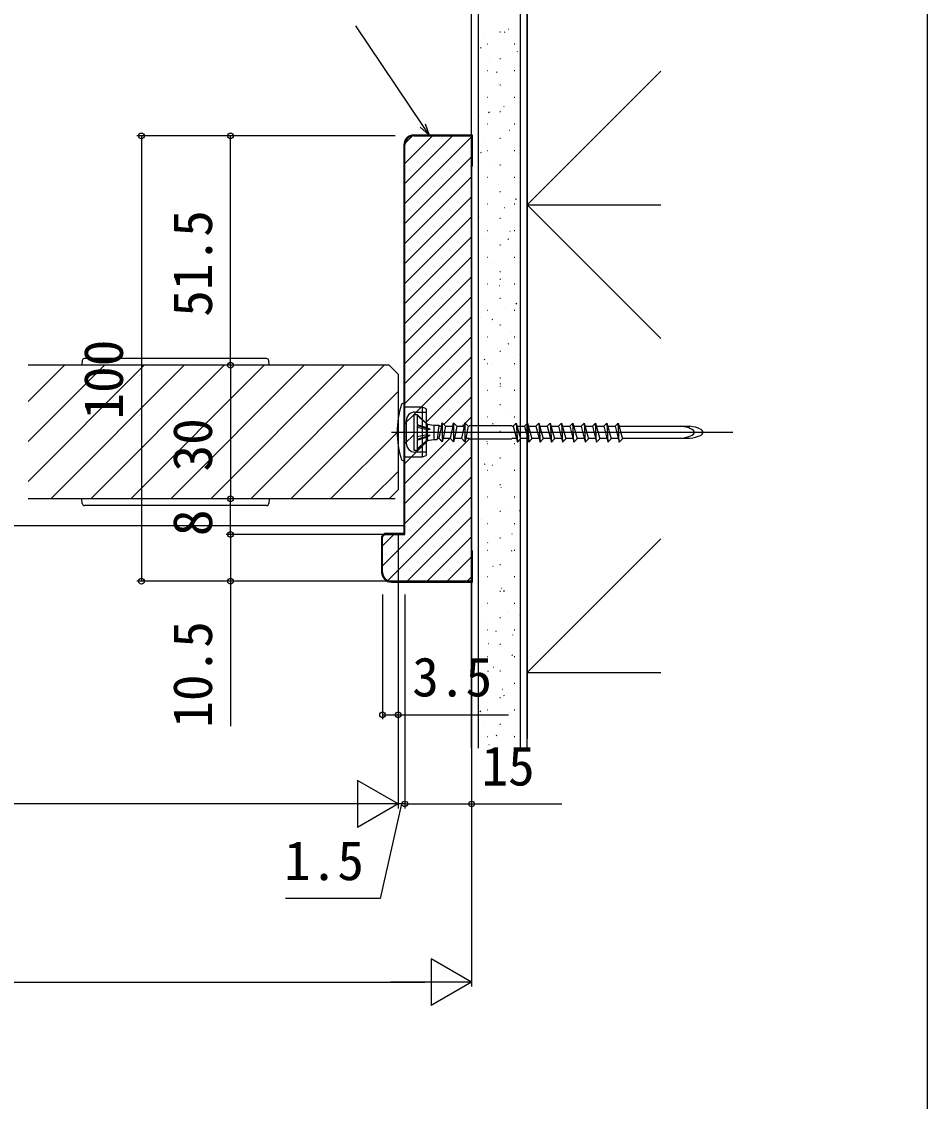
# Model space of a CAD drawing. Units: millimetres, scale not verified. Extents: x -525 to 525, y -784 to 780.
# Drawn here: x 321.6 to 525, y -1.9 to 240.5 of the extents above; entities that cross this region are included whole.
import ezdxf
from ezdxf.enums import TextEntityAlignment as Align

# ---------------------------------------------------------------- set-up
doc = ezdxf.new("R2010")
doc.units = ezdxf.units.MM
doc.header["$LTSCALE"] = 4
for name, color, linetype in [('0-4_YKK_12', 2, 'Continuous'), ('0-5_YKK_13', 4, 'Continuous'), ('0-7_YKK_D', 6, 'Continuous'), ('0-8_YKK_ZWAK', 7, 'Continuous'), ('0-9_YSS_K', 3, 'Continuous'), ('0-A_YSS_KE', 3, 'Continuous')]:
    doc.layers.add(name, color=color, linetype=linetype)
doc.styles.add('ＭＳ ゴシック', font='')
doc.styles.get('ＭＳ ゴシック').set_extended_font_data('MS Gothic')

msp = doc.modelspace()

# ---------------------------------------------------------------- linework, layer by layer
at = {"layer": '0-4_YKK_12'}
for p, q in [((404.148, 163.341), (323.073, 163.341)), ((323.073, 155.222), (331.192, 163.341)), ((323.073, 146.242), (340.172, 163.341)), ((323.073, 137.262), (349.152, 163.341)), ((328.132, 133.341), (358.132, 163.341)), ((337.113, 133.341), (367.113, 163.341)), ((346.093, 133.341), (376.093, 163.341)), ((355.073, 133.341), (385.073, 163.341)), ((364.053, 133.341), (394.053, 163.341)), ((373.034, 133.341), (403.034, 163.341)), ((404.148, 163.341), (406.148, 161.341)), ((404.148, 163.341), (406.148, 161.341)), ((406.148, 161.341), (406.148, 135.341)), ((382.014, 133.341), (406.148, 157.476)), ((390.994, 133.341), (406.148, 148.495)), ((399.974, 133.341), (406.148, 139.515)), ((404.148, 133.341), (406.148, 135.341)), ((404.148, 133.341), (406.148, 135.341)), ((404.148, 133.341), (323.073, 133.341)), ((103.323, 127.338), (407.448, 127.338))]:
    msp.add_line(p, q, dxfattribs=at)
at = {"layer": '0-5_YKK_13'}
for p, q in [((335.211, 164.372), (335.148, 163.341)), ((376.586, 164.841), (335.71, 164.841)), ((377.148, 163.341), (377.085, 164.372)), ((407.448, 154.741), (407.168, 154.741)), ((407.448, 154.741), (407.448, 141.941)), ((411.648, 153.941), (407.448, 153.941)), ((409.948, 152.841), (412.448, 152.841)), ((412.448, 153.591), (411.648, 153.941)), ((411.648, 142.741), (411.648, 153.941)), ((412.448, 153.591), (412.448, 143.091)), ((407.948, 150.841), (407.948, 145.841)), ((409.648, 152.281), (409.648, 144.281)), ((409.648, 152.281), (410.448, 152.281)), ((410.448, 152.281), (410.448, 150.017)), ((412.873, 149.856), (410.448, 152.281)), ((412.873, 149.856), (410.448, 152.04)), ((415.867, 149.631), (416.068, 150.381)), ((416.818, 149.631), (416.068, 150.381)), ((416.068, 150.381), (416.068, 146.181)), ((418.407, 149.631), (418.608, 150.381)), ((419.358, 149.631), (418.608, 150.381)), ((418.608, 150.381), (418.608, 146.181)), ((420.947, 149.631), (421.148, 150.381)), ((421.898, 149.631), (421.148, 150.381)), ((421.148, 150.381), (421.148, 146.181)), ((431.988, 149.631), (432.688, 150.331)), ((432.688, 150.331), (433.633, 146.806)), ((432.688, 150.331), (432.933, 146.106)), ((434.528, 149.631), (435.228, 150.331)), ((435.228, 150.331), (435.473, 146.106)), ((437.068, 149.631), (437.768, 150.331)), ((437.768, 150.331), (438.713, 146.806)), ((437.768, 150.331), (438.013, 146.106)), ((439.608, 149.631), (440.308, 150.331)), ((440.308, 150.331), (441.253, 146.806)), ((440.308, 150.331), (440.553, 146.106)), ((442.148, 149.631), (442.848, 150.331)), ((442.848, 150.331), (443.793, 146.806)), ((442.848, 150.331), (443.093, 146.106)), ((444.688, 149.631), (445.388, 150.331)), ((445.388, 150.331), (446.333, 146.806)), ((445.633, 146.106), (445.388, 150.331)), ((447.228, 149.631), (447.928, 150.331)), ((447.928, 150.331), (448.873, 146.806)), ((447.928, 150.331), (448.173, 146.106)), ((449.768, 149.631), (450.468, 150.331)), ((450.468, 150.331), (451.413, 146.806)), ((450.713, 146.106), (450.468, 150.331)), ((452.308, 149.631), (453.008, 150.331)), ((453.008, 150.331), (453.953, 146.806)), ((453.008, 150.331), (453.253, 146.106)), ((454.848, 149.631), (455.548, 150.331)), ((455.548, 150.331), (456.493, 146.806)), ((455.793, 146.106), (455.548, 150.331)), ((404.648, 148.341), (481.301, 148.341)), ((410.448, 150.017), (412.648, 149.261)), ((410.448, 149.787), (410.448, 146.776)), ((410.448, 149.787), (413.36, 148.954)), ((412.648, 148.839), (410.448, 149.33)), ((412.648, 150.081), (412.648, 149.261)), ((412.648, 150.081), (414.148, 149.856)), ((412.648, 149.261), (413.36, 148.954)), ((412.648, 148.839), (413.36, 148.954)), ((412.648, 148.839), (412.648, 147.724)), ((412.648, 148.839), (412.648, 147.703)), ((414.148, 149.856), (414.148, 146.706)), ((414.148, 149.856), (415.307, 149.856)), ((415.307, 149.856), (414.919, 146.706)), ((415.528, 149.631), (415.303, 149.856)), ((415.867, 149.631), (415.318, 146.931)), ((415.528, 149.631), (415.867, 149.631)), ((416.818, 149.631), (416.269, 146.931)), ((416.818, 149.631), (418.407, 149.631)), ((418.407, 149.631), (417.858, 146.931)), ((419.358, 149.631), (418.809, 146.931)), ((419.358, 149.631), (420.947, 149.631)), ((420.947, 149.631), (420.398, 146.931)), ((421.898, 149.631), (421.349, 146.931)), ((421.898, 149.631), (422.023, 149.631)), ((422.023, 149.631), (422.148, 149.756)), ((431.648, 149.756), (422.148, 149.756)), ((431.773, 149.631), (431.648, 149.756)), ((431.773, 149.631), (431.988, 149.631)), ((431.988, 149.631), (432.933, 146.106)), ((432.876, 149.631), (434.528, 149.631)), ((434.528, 149.631), (435.473, 146.106)), ((435.448, 149.631), (437.068, 149.631)), ((437.068, 149.631), (438.013, 146.106)), ((437.988, 149.631), (439.608, 149.631)), ((439.608, 149.631), (440.553, 146.106)), ((440.528, 149.631), (442.148, 149.631)), ((442.148, 149.631), (443.093, 146.106)), ((443.068, 149.631), (444.688, 149.631)), ((444.688, 149.631), (445.633, 146.106)), ((445.608, 149.631), (447.228, 149.631)), ((447.228, 149.631), (448.173, 146.106)), ((448.148, 149.631), (449.768, 149.631)), ((449.768, 149.631), (450.713, 146.106)), ((450.688, 149.631), (452.308, 149.631)), ((452.308, 149.631), (453.253, 146.106)), ((453.228, 149.631), (454.848, 149.631)), ((454.848, 149.631), (455.793, 146.106)), ((455.736, 149.631), (471.663, 149.631)), ((412.648, 147.724), (410.448, 147.232)), ((410.448, 146.776), (413.36, 147.609)), ((410.448, 146.545), (412.648, 147.301)), ((412.873, 146.706), (410.448, 144.281)), ((412.873, 146.706), (410.448, 144.523)), ((410.448, 146.545), (410.448, 144.281)), ((412.648, 147.724), (413.36, 147.609)), ((412.648, 147.301), (413.36, 147.609)), ((412.648, 147.301), (412.648, 146.481)), ((412.648, 146.481), (414.148, 146.706)), ((414.148, 146.706), (414.919, 146.706)), ((414.979, 146.931), (414.919, 146.706)), ((414.979, 146.931), (415.318, 146.931)), ((415.318, 146.931), (416.068, 146.181)), ((416.269, 146.931), (416.068, 146.181)), ((416.269, 146.931), (417.858, 146.931)), ((417.858, 146.931), (418.608, 146.181)), ((418.809, 146.931), (418.608, 146.181)), ((418.809, 146.931), (420.398, 146.931)), ((420.398, 146.931), (421.148, 146.181)), ((421.349, 146.931), (421.148, 146.181)), ((421.349, 146.931), (422.023, 146.931)), ((422.023, 146.931), (422.148, 146.806)), ((422.148, 146.806), (431.648, 146.806)), ((431.773, 146.931), (431.648, 146.806)), ((431.773, 146.931), (432.712, 146.931)), ((433.633, 146.806), (432.933, 146.106)), ((433.599, 146.931), (435.252, 146.931)), ((436.139, 146.931), (437.792, 146.931)), ((438.713, 146.806), (438.013, 146.106)), ((438.679, 146.931), (440.332, 146.931)), ((441.253, 146.806), (440.553, 146.106)), ((441.219, 146.931), (442.872, 146.931)), ((443.793, 146.806), (443.093, 146.106)), ((443.759, 146.931), (445.412, 146.931)), ((446.333, 146.806), (445.633, 146.106)), ((446.299, 146.931), (447.952, 146.931)), ((448.873, 146.806), (448.173, 146.106)), ((448.839, 146.931), (450.492, 146.931)), ((451.413, 146.806), (450.713, 146.106)), ((451.379, 146.931), (453.032, 146.931)), ((453.953, 146.806), (453.253, 146.106)), ((453.919, 146.931), (455.572, 146.931)), ((456.493, 146.806), (455.793, 146.106)), ((456.459, 146.931), (471.663, 146.931)), ((409.648, 144.281), (410.448, 144.281)), ((412.448, 143.841), (409.948, 143.841)), ((411.648, 142.741), (412.448, 143.091)), ((407.168, 141.941), (407.448, 141.941)), ((407.448, 142.741), (411.648, 142.741)), ((335.211, 132.311), (335.148, 133.341)), ((376.586, 131.841), (335.71, 131.841)), ((377.148, 133.341), (377.085, 132.311))]:
    msp.add_line(p, q, dxfattribs=at)
msp.add_lwpolyline([(435.228, 150.331), (436.173, 146.806), (435.473, 146.106)], dxfattribs=at)
for centre, radius, start, end in [((335.71, 164.341), 0.5, 90, 176.5), ((376.586, 164.341), 0.5, 3.5, 90), ((426.928, 148.341), 20.98, 162.8442, 197.1558), ((407.168, 154.441), 0.3, 90, 162.8442), ((409.948, 150.841), 2, 90, 180), ((409.948, 145.841), 2, 180, 270), ((407.168, 142.241), 0.3, 197.1558, 270), ((335.71, 132.341), 0.5, 183.5, 270), ((376.586, 132.341), 0.5, 270, 356.5)]:
    msp.add_arc(centre, radius, start, end, dxfattribs=at)
for centre in [(467.648, 148.281), (469.648, 148.281)]:
    msp.add_ellipse(centre, major_axis=(5, 0), ratio=0.295, start_param=5.1270468, end_param=7.4393238, dxfattribs=at)
at = {"layer": '0-7_YKK_D'}
for p, q in [((405.448, 214.838), (347.493, 214.838)), ((348.493, 214.838), (348.493, 114.838)), ((405.448, 214.838), (367.493, 214.838)), ((368.493, 163.341), (368.493, 214.838)), ((403.148, 163.341), (340.126, 163.341)), ((402.148, 163.341), (367.493, 163.341)), ((402.148, 163.341), (367.493, 163.341)), ((368.493, 163.341), (368.493, 133.341)), ((398.874, 133.341), (367.493, 133.341)), ((405.448, 133.341), (367.493, 133.341)), ((368.493, 125.338), (368.493, 133.341)), ((405.448, 125.338), (367.493, 125.338)), ((401.648, 125.338), (367.493, 125.338)), ((406.148, 125.338), (406.148, 63.838)), ((422.648, 125.338), (422.648, 23.838)), ((405.448, 114.838), (347.493, 114.838)), ((402.648, 114.838), (367.493, 114.838)), ((402.648, 111.838), (402.648, 83.838)), ((406.148, 111.838), (406.148, 83.838)), ((406.148, 111.838), (406.148, 63.838)), ((407.648, 111.838), (407.648, 63.838)), ((407.648, 111.838), (407.648, 63.838)), ((422.648, 111.838), (422.648, 63.838)), ((406.148, 64.838), (397.055, 70.088)), ((397.055, 70.088), (397.055, 59.588)), ((395.648, 64.838), (246.135, 64.838)), ((406.148, 64.838), (387.962, 64.838)), ((406.148, 64.838), (397.055, 59.588)), ((406.148, 64.838), (403.598, 64.838)), ((407.648, 64.838), (406.148, 64.838)), ((407.648, 64.838), (406.148, 64.838)), ((407.648, 64.838), (410.198, 64.838)), ((422.648, 24.838), (413.555, 30.088)), ((413.555, 30.088), (413.555, 19.588)), ((65.622, 24.838), (412.148, 24.838)), ((422.648, 24.838), (404.462, 24.838)), ((422.648, 24.838), (413.555, 19.588))]:
    msp.add_line(p, q, dxfattribs=at)
for points in [[(413.096, 215.038), (411.673, 217.154), (396.621, 239.545)], [(412.24, 217.535), (413.096, 215.038), (411.106, 216.773)], [(368.493, 125.338), (368.493, 114.838), (368.493, 82.288)], [(402.648, 84.838), (406.148, 84.838), (430.925, 84.838)], [(406.898, 64.838), (402.142, 43.588), (380.869, 43.588)], [(407.648, 64.838), (422.648, 64.838), (442.925, 64.838)]]:
    msp.add_lwpolyline(points, dxfattribs=at)
for centre in [(348.493, 214.838), (368.493, 214.838), (368.493, 163.341), (368.493, 163.341), (368.493, 133.341), (368.493, 133.341), (368.493, 125.338), (368.493, 125.338), (348.493, 114.838), (368.493, 114.838), (402.648, 84.838), (406.148, 84.838), (407.648, 64.838), (407.648, 64.838), (422.648, 64.838)]:
    msp.add_circle(centre, 0.637, dxfattribs=at)
at = {"layer": '0-8_YKK_ZWAK'}
msp.add_lwpolyline([(-525, -783.5), (525, -783.5), (525, 746.5)], dxfattribs=at)
at = {"layer": '0-9_YSS_K'}
for p, q in [((424.148, 334.838), (424.148, 77.338)), ((433.648, 77.338), (433.648, 334.838)), ((428.998, 238.227), (429.098, 238.227)), ((430.005, 238.114), (430.172, 238.225)), ((430.959, 238.813), (430.978, 238.819)), ((425.473, 236.87), (425.492, 236.876)), ((426.148, 235.477), (426.248, 235.477)), ((432.228, 235.477), (432.328, 235.477)), ((424.627, 234.554), (424.793, 234.665)), ((432.911, 233.822), (432.93, 233.829)), ((426.67, 231.612), (426.689, 231.619)), ((428.998, 232.247), (429.098, 232.247)), ((426.148, 229.497), (426.248, 229.497)), ((428.236, 229.108), (428.403, 229.218)), ((432.228, 229.497), (432.328, 229.497)), ((465.148, 229.338), (435.148, 199.338)), ((428.622, 226.621), (428.641, 226.628)), ((428.998, 226.267), (429.098, 226.267)), ((426.148, 223.517), (426.248, 223.517)), ((432.228, 223.517), (432.328, 223.517)), ((429.914, 221.397), (429.933, 221.404)), ((424.334, 219.421), (424.353, 219.428)), ((426.467, 220.102), (426.634, 220.212)), ((428.998, 220.287), (429.098, 220.287)), ((426.148, 217.537), (426.248, 217.537)), ((431.112, 216.139), (431.131, 216.146)), ((432.228, 217.537), (432.328, 217.537)), ((407.648, 208.603), (413.882, 214.838)), ((407.648, 204.113), (418.373, 214.838)), ((407.648, 199.623), (422.648, 214.623)), ((407.667, 213.112), (409.373, 214.819)), ((425.626, 214.196), (425.645, 214.203)), ((428.998, 214.307), (429.098, 214.307)), ((407.448, 212.338), (407.448, 175.338)), ((424.699, 211.095), (424.865, 211.206)), ((426.148, 211.557), (426.248, 211.557)), ((432.228, 211.557), (432.328, 211.557)), ((433.064, 211.149), (433.083, 211.155)), ((407.648, 195.133), (422.648, 210.133)), ((426.824, 208.939), (426.843, 208.945)), ((428.998, 208.327), (429.098, 208.327)), ((407.648, 190.643), (422.648, 205.643)), ((426.148, 205.577), (426.248, 205.577)), ((428.776, 203.948), (428.795, 203.955)), ((432.228, 205.577), (432.328, 205.577)), ((428.998, 202.347), (429.098, 202.347)), ((407.648, 186.153), (422.648, 201.153)), ((426.148, 199.597), (426.248, 199.597)), ((432.228, 199.597), (432.328, 199.597)), ((432.535, 200.611), (432.702, 200.721)), ((435.148, 199.338), (465.148, 169.338)), ((435.148, 199.338), (465.148, 199.338)), ((407.648, 181.662), (422.648, 196.662)), ((424.487, 196.748), (424.506, 196.754)), ((430.068, 198.724), (430.087, 198.73)), ((428.998, 196.367), (429.098, 196.367)), ((407.648, 177.172), (422.648, 192.172)), ((426.148, 193.617), (426.248, 193.617)), ((430.766, 191.604), (430.933, 191.715)), ((431.265, 193.466), (431.284, 193.473)), ((432.228, 193.617), (432.328, 193.617)), ((425.779, 191.523), (425.798, 191.53)), ((428.998, 190.387), (429.098, 190.387)), ((407.648, 172.682), (422.648, 187.682)), ((426.148, 187.637), (426.248, 187.637)), ((432.228, 187.637), (432.328, 187.637)), ((433.217, 188.475), (433.236, 188.482)), ((426.977, 186.265), (426.996, 186.272)), ((428.998, 184.407), (429.098, 184.407)), ((407.648, 168.192), (422.648, 183.192)), ((428.997, 182.598), (429.164, 182.708)), ((426.148, 181.657), (426.248, 181.657)), ((428.929, 181.275), (428.948, 181.281)), ((432.228, 181.657), (432.328, 181.657)), ((407.648, 163.702), (422.648, 178.702)), ((428.998, 178.427), (429.098, 178.427)), ((432.607, 177.152), (432.774, 177.262)), ((426.148, 175.677), (426.248, 175.677)), ((430.221, 176.05), (430.24, 176.057)), ((432.228, 175.677), (432.328, 175.677)), ((407.648, 159.212), (422.648, 174.212)), ((424.641, 174.074), (424.659, 174.081)), ((427.228, 173.592), (427.395, 173.702)), ((428.998, 172.447), (429.098, 172.447)), ((407.648, 154.722), (422.648, 169.722)), ((431.419, 170.793), (431.438, 170.799)), ((425.933, 168.85), (425.951, 168.856)), ((426.148, 169.697), (426.248, 169.697)), ((430.838, 168.145), (431.005, 168.256)), ((432.228, 169.697), (432.328, 169.697)), ((409.698, 152.281), (422.648, 165.232)), ((428.998, 166.467), (429.098, 166.467)), ((433.371, 165.802), (433.39, 165.809)), ((425.46, 164.585), (425.626, 164.696)), ((426.148, 163.717), (426.248, 163.717)), ((427.13, 163.592), (427.149, 163.599)), ((432.228, 163.717), (432.328, 163.717)), ((412.318, 150.411), (422.648, 160.741)), ((428.998, 160.487), (429.098, 160.487)), ((426.148, 157.737), (426.248, 157.737)), ((429.069, 159.139), (429.236, 159.249)), ((429.082, 158.601), (429.101, 158.608)), ((432.228, 157.737), (432.328, 157.737)), ((416.423, 150.026), (422.648, 156.251)), ((428.998, 154.507), (429.098, 154.507)), ((430.374, 153.377), (430.393, 153.384)), ((407.648, 150.232), (409.648, 152.232)), ((421.208, 150.321), (422.648, 151.761)), ((424.794, 151.401), (424.813, 151.408)), ((426.148, 151.757), (426.248, 151.757)), ((432.228, 151.757), (432.328, 151.757)), ((420.518, 149.631), (421.104, 150.217)), ((427.3, 150.132), (427.467, 150.243)), ((428.998, 148.527), (429.098, 148.527)), ((431.572, 148.119), (431.591, 148.126)), ((407.648, 145.741), (409.648, 147.741)), ((407.648, 136.761), (417.818, 146.931)), ((407.648, 132.271), (422.183, 146.806)), ((407.648, 141.251), (412.919, 146.522)), ((426.086, 146.176), (426.105, 146.183)), ((426.148, 145.777), (426.248, 145.777)), ((432.228, 145.777), (432.328, 145.777)), ((433.524, 143.129), (433.543, 143.135)), ((407.648, 127.781), (422.648, 142.781)), ((425.531, 141.126), (425.698, 141.236)), ((427.284, 140.919), (427.303, 140.925)), ((428.998, 142.547), (429.098, 142.547)), ((402.648, 118.291), (422.648, 138.291)), ((426.148, 139.797), (426.248, 139.797)), ((432.228, 139.797), (432.328, 139.797)), ((428.998, 136.567), (429.098, 136.567)), ((429.236, 135.928), (429.254, 135.935)), ((403.851, 115.003), (422.648, 133.801)), ((426.148, 133.817), (426.248, 133.817)), ((432.228, 133.817), (432.328, 133.817)), ((408.175, 114.838), (422.648, 129.311)), ((424.947, 128.728), (424.966, 128.734)), ((428.998, 130.587), (429.098, 130.587)), ((430.528, 130.704), (430.546, 130.71)), ((433.368, 130.642), (433.535, 130.752)), ((426.148, 127.837), (426.248, 127.837)), ((432.228, 127.837), (432.328, 127.837)), ((402.648, 122.781), (405.205, 125.338)), ((412.665, 114.838), (422.648, 124.82)), ((428.998, 124.607), (429.098, 124.607)), ((431.725, 125.446), (431.744, 125.453)), ((435.148, 94.338), (465.148, 124.338)), ((426.148, 121.857), (426.248, 121.857)), ((426.239, 123.503), (426.258, 123.51)), ((431.599, 121.635), (431.766, 121.746)), ((432.228, 121.857), (432.328, 121.857)), ((417.155, 114.838), (422.648, 120.33)), ((427.437, 118.245), (427.456, 118.252)), ((428.998, 118.627), (429.098, 118.627)), ((421.646, 114.838), (422.648, 115.84)), ((426.148, 115.877), (426.248, 115.877)), ((432.228, 115.877), (432.328, 115.877)), ((428.998, 112.647), (429.098, 112.647)), ((429.389, 113.255), (429.408, 113.261)), ((429.83, 112.629), (429.997, 112.739)), ((426.148, 109.897), (426.248, 109.897)), ((432.228, 109.897), (432.328, 109.897)), ((430.681, 108.03), (430.7, 108.037)), ((433.44, 107.182), (433.607, 107.293)), ((425.1, 106.054), (425.119, 106.061)), ((428.998, 106.667), (429.098, 106.667)), ((426.148, 103.917), (426.248, 103.917)), ((428.061, 103.622), (428.228, 103.733)), ((431.879, 102.773), (431.898, 102.779)), ((432.228, 103.917), (432.328, 103.917)), ((426.393, 100.83), (426.411, 100.836)), ((428.998, 100.687), (429.098, 100.687)), ((426.148, 97.937), (426.248, 97.937)), ((431.671, 98.176), (431.838, 98.286)), ((432.228, 97.937), (432.328, 97.937)), ((426.292, 94.616), (426.459, 94.726)), ((427.59, 95.572), (427.609, 95.579)), ((428.998, 94.707), (429.098, 94.707)), ((426.148, 91.957), (426.248, 91.957)), ((429.542, 90.581), (429.561, 90.588)), ((432.228, 91.957), (432.328, 91.957)), ((428.998, 88.727), (429.098, 88.727)), ((429.902, 89.17), (430.069, 89.28)), ((424.524, 85.61), (424.69, 85.72)), ((426.148, 85.977), (426.248, 85.977)), ((430.834, 85.357), (430.853, 85.364)), ((432.228, 85.977), (432.328, 85.977)), ((425.254, 83.381), (425.273, 83.388)), ((428.998, 82.747), (429.098, 82.747)), ((428.133, 80.163), (428.3, 80.274)), ((432.032, 80.099), (432.051, 80.106)), ((426.148, 79.997), (426.248, 79.997)), ((426.546, 78.156), (426.565, 78.163)), ((432.228, 79.997), (432.328, 79.997))]:
    msp.add_line(p, q, dxfattribs=at)
at = {"layer": '0-A_YSS_KE'}
for p, q in [((422.648, 77.338), (422.648, 334.838)), ((435.148, 334.838), (435.148, 79.541)), ((435.148, 77.338), (435.148, 334.838)), ((422.848, 208.038), (422.648, 208.038)), ((402.448, 124.92), (402.448, 116.838)), ((422.848, 121.638), (422.648, 121.638)), ((435.148, 94.338), (465.148, 94.338))]:
    msp.add_line(p, q, dxfattribs=at)
for points in [[(409.648, 214.838), (422.648, 214.838), (422.648, 114.838), (404.648, 114.838)], [(422.848, 208.038), (422.848, 215.038), (409.648, 215.038)], [(407.448, 212.838), (407.448, 125.538), (403.065, 125.538), (402.448, 124.92)], [(402.648, 116.838), (402.648, 124.838), (403.148, 125.338), (407.648, 125.338), (407.648, 212.838)], [(404.648, 114.638), (422.848, 114.638), (422.848, 121.638)]]:
    msp.add_lwpolyline(points, dxfattribs=at)
for centre, radius, start, end in [((409.648, 212.838), 2.2, 90, 180), ((409.648, 212.838), 2, 90, 180), ((404.648, 116.838), 2.2, 180, 270), ((404.648, 116.838), 2, 180, 270)]:
    msp.add_arc(centre, radius, start, end, dxfattribs=at)

# ---------------------------------------------------------------- texts
at = {"layer": '0-7_YKK_D', "style": 'ＭＳ ゴシック'}
for s, p in [('51.5', (366.993, 174.226)), ('100', (346.993, 151.133)), ('30', (366.993, 139.478)), ('8', (366.993, 124.976)), ('10.5', (366.993, 81.947))]:
    msp.add_text(s, height=8.798, rotation=90, dxfattribs=at).set_placement(p, align=Align.BOTTOM_LEFT)
for s, p in [('3.5', (409.312, 86.338)), ('15', (424.857, 66.338)), ('1.5', (380.529, 45.088))]:
    msp.add_text(s, height=8.798, dxfattribs=at).set_placement(p, align=Align.BOTTOM_LEFT)

doc.saveas('drawing.dxf')
